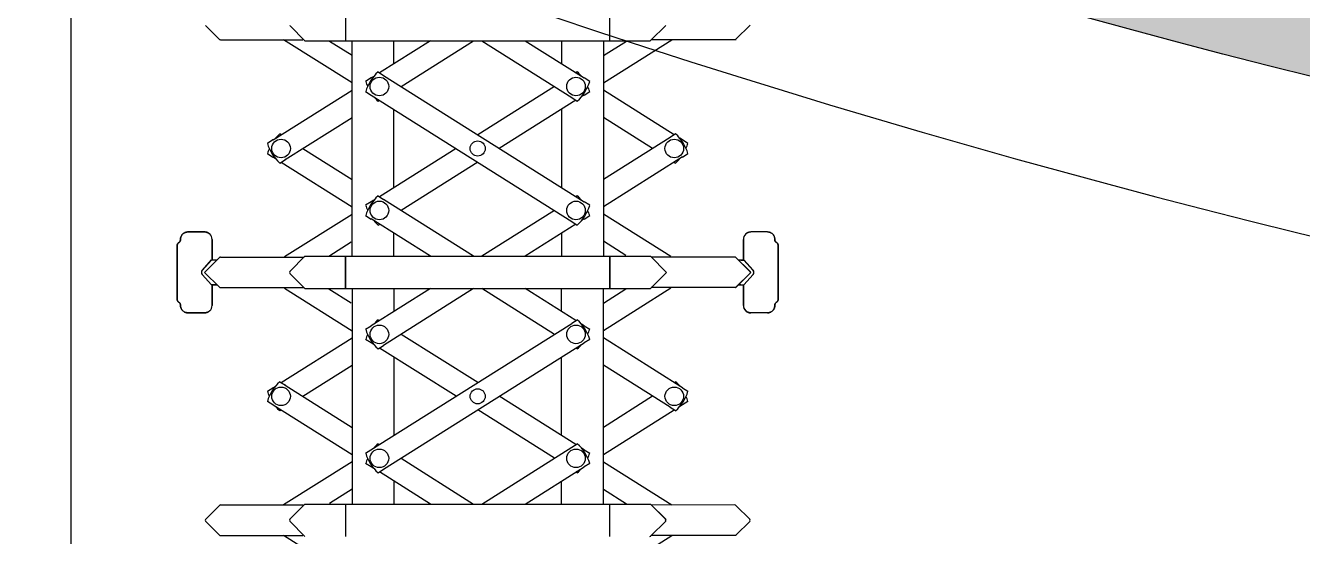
# Model space of a CAD drawing. Header units: millimetres. Extents: x 4836525 to 5356909, y -1773032 to -1295773.
# Drawn here: x 4973148 to 4974795, y -1584658 to -1583998 of the extents above; entities that cross this region are included whole.
import ezdxf

# ---------------------------------------------------------------- set-up
doc = ezdxf.new("R2010")
doc.units = ezdxf.units.MM
doc.header["$LTSCALE"] = 1000
doc.linetypes.add('HIDDEN', pattern=[9.525, 6.35, -3.175])
doc.layers.get('DEFPOINTS').update_dxf_attribs({"color": 11})
doc.layers.add('A-MCAL', color=9, linetype='Continuous', lineweight=25)
for name, color, linetype in [('PAT', 252, 'Continuous'), ('PAV', 8, 'Continuous'), ('ROAD', 3, 'Continuous'), ('ROAD_HID', 252, 'HIDDEN'), ('WIN', 8, 'Continuous')]:
    doc.layers.add(name, color=color, linetype=linetype)

# ---------------------------------------------------------------- blocks, each defined once
blk = doc.blocks.new('zw$960B')
at = {"layer": 'WIN', "color": 253, "linetype": 'Continuous'}
for p, q in [((-170.4, -9276.2), (-170.4, -9318)), ((170.7, -9318), (170.7, -9276.2)), ((-333.1, -9316.2), (-351.2, -9298.1)), ((-222.9, -9318), (-242, -9298.8)), ((223.5, -9317.4), (242.6, -9298.3)), ((351.4, -9298), (333.3, -9316.1)), ((-333.1, -9316.2), (-333.1, -9316.2)), ((-331.8, -9316.7), (-225.6, -9316.7)), ((-161.9, -9372.4), (-250.2, -9316.7)), ((-222.9, -9318), (222.1, -9318)), ((-162, -9337.1), (-191.2, -9318.8)), ((-161.9, -9596), (-161.9, -9318)), ((-60.9, -9318), (-126.6, -9359.3)), ((-108, -9347.6), (-108, -9318)), ((-98.8, -9377), (-5.1, -9318)), ((5.3, -9318), (121.5, -9391.2)), ((61.2, -9318), (137.4, -9366)), ((108.2, -9318), (108.2, -9347.6)), ((162.2, -9372.4), (250.4, -9316.7)), ((162.2, -9318), (162.2, -9596)), ((162.2, -9337.2), (192.2, -9318.3)), ((255.9, -9316.7), (224.1, -9316.7)), ((285.6, -9316.7), (255.9, -9316.7)), ((332.1, -9316.7), (285.6, -9316.7)), ((333.3, -9316.2), (333.3, -9316.1)), ((-137.2, -9365.9), (-144.4, -9370.5)), ((-133.8, -9363.9), (-137.2, -9366)), ((-137.2, -9366), (-137.2, -9365.9)), ((-128.4, -9358.2), (-121.2, -9362.7)), ((-121.2, -9362.7), (-121.3, -9362.8)), ((-121.3, -9362.8), (137.4, -9525.9)), ((128.6, -9358.2), (126.8, -9359.3)), ((127.9, -9359.8), (128.1, -9360.2)), ((137.4, -9366), (137.4, -9365.9)), ((144.6, -9370.5), (137.4, -9365.9)), ((-263.9, -9446), (-161.9, -9381.6)), ((-144.4, -9383.6), (-137.2, -9388.1)), ((-137.2, -9388), (-137.2, -9388.1)), ((-137.2, -9388), (121.5, -9551.1)), ((99, -9377), (0.1, -9439.4)), ((137.4, -9388), (134, -9390.1)), ((137.4, -9388.1), (144.6, -9383.6)), ((137.4, -9388), (137.4, -9388.1)), ((253.6, -9439.3), (162.2, -9381.6)), ((-128.4, -9395.8), (-126.6, -9394.7)), ((126.8, -9394.7), (28, -9457)), ((121.5, -9391.3), (121.5, -9391.2)), ((121.5, -9391.3), (128.6, -9395.8)), ((-248.1, -9471.1), (-161.9, -9416.8)), ((-108, -9507.5), (-108, -9406.4)), ((108.2, -9406.4), (108.2, -9507.5)), ((225.8, -9457), (162.2, -9416.8)), ((-253.4, -9439.3), (-255.2, -9438.1)), ((255.4, -9438.1), (248.3, -9442.7)), ((-264, -9445.9), (-271.2, -9450.4)), ((-263.9, -9446), (-264, -9445.9)), ((248.3, -9442.8), (162.2, -9497.1)), ((248.3, -9442.8), (248.3, -9442.7)), ((264.2, -9446), (260.8, -9443.8)), ((264.2, -9446), (264.2, -9445.9)), ((271.4, -9450.4), (264.2, -9445.9)), ((-271.2, -9463.5), (-264, -9468)), ((-263.9, -9467.9), (-264, -9468)), ((-263.9, -9467.9), (-260.6, -9470.1)), ((-255.2, -9475.8), (-248, -9471.2)), ((-248, -9471.2), (-248.1, -9471.1)), ((-225.6, -9457), (-162, -9497)), ((-27.8, -9457), (-126.6, -9519.2)), ((264.2, -9467.9), (162.2, -9532.3)), ((264.2, -9468), (271.4, -9463.5)), ((264.2, -9468), (264.2, -9467.9)), ((-253.4, -9474.6), (-162, -9532.2)), ((0.1, -9474.6), (-98.8, -9536.9)), ((253.6, -9474.6), (255.4, -9475.8)), ((-128.4, -9518.1), (-121.2, -9522.6)), ((128.6, -9518.1), (126.8, -9519.2)), ((-137.2, -9525.8), (-144.4, -9530.3)), ((-133.8, -9523.8), (-137.2, -9525.9)), ((-137.2, -9525.9), (-137.2, -9525.8)), ((-121.2, -9522.6), (-121.3, -9522.7)), ((-5.1, -9596), (-121.3, -9522.7)), ((99, -9536.9), (5.3, -9596)), ((137.4, -9525.9), (137.4, -9525.8)), ((144.6, -9530.3), (137.4, -9525.8)), ((-248.9, -9596.4), (-161.9, -9541.5)), ((-144.4, -9543.4), (-137.2, -9548)), ((-60.9, -9596), (-137.2, -9547.9)), ((-137.2, -9547.9), (-137.2, -9548)), ((121.5, -9551.2), (128.6, -9555.7)), ((137.4, -9547.9), (134, -9550)), ((137.4, -9548), (144.6, -9543.4)), ((137.4, -9548), (137.4, -9547.9)), ((249.2, -9596.4), (162.2, -9541.5)), ((-352.1, -9564.7), (-373.8, -9564.7)), ((-373.8, -9564.7), (-352.1, -9564.7)), ((-345.6, -9567.3), (-345.6, -9567.3)), ((-128.4, -9555.7), (-126.6, -9554.6)), ((-127.9, -9553.7), (-127.7, -9554.1)), ((-108, -9596), (-108, -9566.3)), ((126.8, -9554.6), (61.2, -9596)), ((108.2, -9566.3), (108.2, -9596)), ((345.8, -9567.2), (345.8, -9567.2)), ((373.9, -9564.6), (352.3, -9564.6)), ((374, -9564.8), (352.4, -9564.7)), ((-387.6, -9651.1), (-387.6, -9582.5)), ((-387.6, -9592.6), (-387.6, -9582.5)), ((-387.6, -9582.6), (-387.6, -9651.1)), ((-387.6, -9585.3), (-387.6, -9641.1)), ((-342.6, -9574.2), (-342.6, -9600.9)), ((-342.6, -9600.8), (-342.6, -9574.2)), ((-192, -9595.7), (-163, -9577.4)), ((191.4, -9595.2), (162.2, -9576.7)), ((342.8, -9574.1), (342.8, -9600.8)), ((342.8, -9600.9), (342.9, -9574.2)), ((383.5, -9576.4), (383.5, -9574.5)), ((387.8, -9582.4), (387.8, -9651)), ((387.8, -9651.2), (387.8, -9582.7)), ((-387.6, -9648.4), (-387.6, -9592.6)), ((-355.2, -9614.2), (-343.3, -9600.8)), ((-343.3, -9600.9), (-355.2, -9614.2)), ((-333.1, -9597.7), (-352.2, -9616.8)), ((-352.2, -9616.8), (-333.1, -9597.7)), ((-343.3, -9600.8), (-336.3, -9600.8)), ((-336.3, -9600.9), (-343.3, -9600.9)), ((-333.1, -9597.7), (-333.1, -9597.7)), ((-333.1, -9597.7), (-333.1, -9597.7)), ((-331.8, -9597.2), (-224.1, -9597.2)), ((-331.8, -9597.2), (-223.9, -9597.2)), ((-222.7, -9596), (-242.3, -9615.6)), ((-222.9, -9596), (-242, -9615.1)), ((-222.9, -9596), (222.9, -9596)), ((-222.7, -9596), (222.9, -9596)), ((-170.4, -9637.7), (-170.4, -9596)), ((-170.4, -9596), (-170.4, -9637.7)), ((170.7, -9596), (170.7, -9637.7)), ((170.7, -9637.7), (170.7, -9596)), ((222.9, -9596), (243.8, -9616.8)), ((222.9, -9596), (243.8, -9616.8)), ((332.8, -9597.2), (224.1, -9597.2)), ((332.8, -9597.1), (257.2, -9597.2)), ((332.8, -9597.1), (351.4, -9615.7)), ((332.8, -9597.2), (352.5, -9616.9)), ((336.5, -9600.8), (339.5, -9600.8)), ((339.5, -9600.9), (336.5, -9600.9)), ((339.5, -9600.8), (343.5, -9600.8)), ((339.5, -9600.9), (343.5, -9600.9)), ((343.5, -9600.8), (355.4, -9614.1)), ((355.4, -9614.3), (343.5, -9600.9)), ((-355.2, -9619.5), (-343.3, -9632.8)), ((-343.3, -9632.8), (-355.2, -9619.5)), ((-352.2, -9616.8), (-333.1, -9636)), ((-333.1, -9636), (-352.2, -9616.8)), ((-222.7, -9637.7), (-242.3, -9618.1)), ((-222.9, -9637.7), (-242, -9618.6)), ((222.9, -9637.7), (243.8, -9616.8)), ((222.9, -9637.7), (243.8, -9616.8)), ((332.8, -9636.4), (352.5, -9616.8)), ((332.8, -9636.6), (351.4, -9618)), ((355.4, -9619.4), (343.5, -9632.8)), ((351.4, -9615.7), (351.4, -9615.7)), ((352.5, -9616.8), (351.4, -9615.7)), ((352.5, -9616.9), (351.4, -9618)), ((351.4, -9618), (351.4, -9618)), ((-343.3, -9632.8), (-336.3, -9632.8)), ((-336.3, -9632.8), (-343.3, -9632.8)), ((-342.6, -9632.8), (-342.6, -9659.5)), ((-342.6, -9659.5), (-342.6, -9632.8)), ((-333.1, -9636), (-333.1, -9636)), ((-333.1, -9636), (-333.1, -9636)), ((339.5, -9632.8), (336.5, -9632.8)), ((336.5, -9632.9), (339.5, -9632.9)), ((339.5, -9632.8), (343.5, -9632.8)), ((339.5, -9632.9), (343.5, -9632.9)), ((342.8, -9632.8), (342.9, -9659.4)), ((342.8, -9659.6), (342.8, -9632.9)), ((343.5, -9632.9), (355.4, -9619.6)), ((-387.6, -9641.1), (-387.6, -9651.1)), ((-331.8, -9636.5), (-223.9, -9636.5)), ((-331.8, -9636.5), (-224.1, -9636.5)), ((-291.9, -9636.5), (-291.5, -9636.8)), ((-248.9, -9637.3), (-161.9, -9692.2)), ((-227.3, -9636.5), (-225, -9636.5)), ((-222.9, -9637.7), (222.9, -9637.7)), ((-222.7, -9637.7), (222.9, -9637.7)), ((-192, -9638), (-163, -9656.3)), ((-161.9, -9637.7), (-161.9, -9915.7)), ((-60.9, -9637.7), (-137.2, -9685.8)), ((-5.1, -9637.7), (-121.3, -9711)), ((-108, -9637.7), (-108, -9667.4)), ((99, -9696.8), (5.3, -9637.7)), ((126.8, -9679.1), (61.2, -9637.7)), ((108.2, -9667.4), (108.2, -9637.7)), ((249.2, -9637.3), (162.2, -9692.2)), ((162.2, -9915.7), (162.2, -9637.7)), ((191.4, -9638.5), (162.2, -9657)), ((228.7, -9636.5), (224.1, -9636.5)), ((255.9, -9636.5), (224.1, -9636.5)), ((257.2, -9636.5), (225.8, -9636.5)), ((332.8, -9636.4), (255.9, -9636.5)), ((332.8, -9636.6), (257.2, -9636.5)), ((-345.6, -9666.4), (-345.6, -9666.4)), ((345.8, -9666.5), (345.8, -9666.5)), ((374, -9668.9), (352.4, -9668.9)), ((383.5, -9657.3), (383.5, -9659.2)), ((-373.8, -9669), (-352.1, -9669)), ((-352.1, -9669), (-373.8, -9669)), ((-144.4, -9850.2), (121.5, -9682.6)), ((-128.4, -9678), (-126.6, -9679.1)), ((-127.9, -9679.9), (-127.7, -9679.6)), ((121.5, -9682.5), (128.6, -9678)), ((137.4, -9685.8), (134, -9683.7)), ((373.9, -9669.1), (352.3, -9669.1)), ((-253.4, -9759.1), (-162, -9701.4)), ((-144.4, -9690.2), (-137.2, -9685.7)), ((-137.2, -9685.8), (-137.2, -9685.7)), ((0.1, -9759.1), (-98.8, -9696.8)), ((137.4, -9685.7), (144.6, -9690.2)), ((137.4, -9685.7), (137.4, -9685.8)), ((264.2, -9765.7), (162.2, -9701.4)), ((-137.2, -9707.9), (-144.4, -9703.3)), ((-133.8, -9709.9), (-137.2, -9707.8)), ((-137.2, -9707.8), (-137.2, -9707.9)), ((-128.4, -9715.6), (-121.2, -9711.1)), ((-27.8, -9776.7), (-126.6, -9714.4)), ((-121.3, -9870.9), (137.4, -9707.8)), ((-121.2, -9711.1), (-121.3, -9711)), ((128.6, -9715.6), (126.8, -9714.4)), ((144.6, -9703.3), (137.4, -9707.9)), ((137.4, -9707.8), (137.4, -9707.9)), ((-108, -9726.2), (-108, -9827.3)), ((108.2, -9827.3), (108.2, -9726.2)), ((-225.6, -9776.7), (-162, -9736.6)), ((248.3, -9790.9), (162.2, -9736.6)), ((-271.2, -9770.2), (-264, -9765.6)), ((-263.9, -9765.7), (-264, -9765.6)), ((-263.9, -9765.7), (-260.6, -9763.6)), ((-255.2, -9757.9), (-248, -9762.4)), ((-248, -9762.4), (-248.1, -9762.5)), ((-248.1, -9762.5), (-161.9, -9816.8)), ((253.6, -9759.1), (255.4, -9757.9)), ((264.2, -9765.6), (271.4, -9770.2)), ((264.2, -9765.6), (264.2, -9765.7)), ((-264, -9787.8), (-271.2, -9783.3)), ((126.8, -9839), (28, -9776.7)), ((225.8, -9776.7), (162.2, -9816.8)), ((271.4, -9783.3), (264.2, -9787.8)), ((-263.9, -9787.7), (-264, -9787.8)), ((-263.9, -9787.7), (-161.9, -9852)), ((-253.4, -9794.4), (-255.2, -9795.5)), ((99, -9856.7), (0.1, -9794.3)), ((253.6, -9794.4), (162.2, -9852.1)), ((248.3, -9790.9), (248.3, -9791)), ((255.4, -9795.5), (248.3, -9791)), ((264.2, -9787.7), (260.8, -9789.8)), ((264.2, -9787.7), (264.2, -9787.8)), ((-128.4, -9837.9), (-126.6, -9839)), ((5.3, -9915.7), (121.5, -9842.5)), ((121.5, -9842.4), (128.6, -9837.9)), ((121.5, -9842.4), (121.5, -9842.5)), ((137.4, -9845.7), (134, -9843.5)), ((137.4, -9845.6), (144.6, -9850.1)), ((137.4, -9845.7), (137.4, -9845.6)), ((-161.9, -9861.3), (-250.2, -9916.9)), ((-137.2, -9867.7), (-144.4, -9863.2)), ((-98.8, -9856.7), (-5.1, -9915.7)), ((144.6, -9863.2), (137.4, -9867.7)), ((162.2, -9861.3), (250.4, -9916.9)), ((-133.8, -9869.8), (-137.2, -9867.7)), ((-137.2, -9867.7), (-137.2, -9867.7)), ((-128.4, -9875.5), (-121.2, -9870.9)), ((-60.9, -9915.7), (-126.6, -9874.3)), ((-121.2, -9870.9), (-121.3, -9870.9)), ((61.2, -9915.7), (137.4, -9867.7)), ((128.6, -9875.5), (126.8, -9874.3)), ((127.9, -9873.8), (128.1, -9873.5)), ((137.4, -9867.7), (137.4, -9867.7)), ((-162, -9896.5), (-191.2, -9914.9)), ((-108, -9886.1), (-108, -9915.7)), ((108.2, -9915.7), (108.2, -9886.1)), ((162.2, -9896.5), (192.2, -9915.4)), ((-222.7, -9915.7), (-242.3, -9935.4)), ((-222.7, -9915.7), (222.9, -9915.7)), ((-170.4, -9915.7), (-170.4, -9957.5)), ((170.7, -9957.5), (170.7, -9915.7)), ((222.9, -9915.7), (242.6, -9935.4)), ((222.9, -9915.7), (242, -9934.8)), ((-351.2, -9935.5), (-333.1, -9917.5)), ((-333.1, -9917.5), (-333.1, -9917.5)), ((-331.8, -9916.9), (-225.1, -9916.9)), ((-317.1, -9916.8), (-317.1, -9916.9)), ((-227.3, -9916.9), (-225, -9916.9)), ((332, -9916.9), (224.2, -9917)), ((333.3, -9917.4), (333.3, -9917.4)), ((333.3, -9917.4), (351.4, -9935.5)), ((-351.2, -9935.5), (-351.2, -9935.5)), ((-333.1, -9955.8), (-351.2, -9937.7)), ((-351.2, -9937.7), (-351.2, -9937.7)), ((-222.9, -9957.5), (-242, -9938.4)), ((223.5, -9956.9), (242.6, -9937.8)), ((351.4, -9937.6), (333.3, -9955.7)), ((351.4, -9935.5), (351.4, -9935.5)), ((351.4, -9937.6), (351.4, -9937.6)), ((-333.1, -9955.8), (-333.1, -9955.8)), ((-331.8, -9956.3), (-225.6, -9956.3)), ((-161.9, -10011.9), (-250.2, -9956.3)), ((162.2, -10011.9), (250.4, -9956.3)), ((255.9, -9956.3), (224.1, -9956.3)), ((285.6, -9956.2), (255.9, -9956.3)), ((332.1, -9956.2), (285.6, -9956.2)), ((333.3, -9955.7), (333.3, -9955.7))]:
    blk.add_line(p, q, dxfattribs=at)
for points in [[(387.8, -9641.2), (387.8, -9583.8), (387.8, -9582.7)], [(387.8, -9592.5), (387.8, -9649.9), (387.8, -9651)]]:
    blk.add_lwpolyline(points, dxfattribs=at)
for centre, radius in [((-126.7, -9377), 12), ((126.9, -9377), 12), ((-253.5, -9457), 12), ((0.1, -9457), 9.74), ((253.7, -9457), 12), ((-126.7, -9536.9), 12), ((126.9, -9536.9), 12), ((-126.7, -9696.8), 12), ((126.9, -9696.8), 12), ((-253.5, -9776.7), 12), ((0.1, -9776.7), 9.74), ((253.7, -9776.7), 12), ((-126.7, -9856.7), 12), ((126.9, -9856.7), 12)]:
    blk.add_circle(centre, radius, dxfattribs=at)
for centre, radius, start, end in [((-240.5, -9297.3), 2.15, 209.9927, 224.989), ((-331.8, -9314.9), 1.8, 224.9835, 270), ((222.1, -9316.1), 1.9, 270, 315.0032), ((332.1, -9314.9), 1.8, 270.0488, 315.0653), ((-89.7, -9400.3), 57.2, 132.5798, 162.9584), ((-89.7, -9353.7), 57.2, 197.0417, 204.0583), ((89.9, -9400.3), 57.2, 39.5715, 47.4203), ((89.9, -9353.7), 57.2, 312.5798, 342.9584), ((89.9, -9400.3), 57.2, 17.0417, 24.0583), ((-89.7, -9353.7), 57.2, 219.5715, 227.4202), ((-216.5, -9480.3), 57.2, 132.5797, 140.4285), ((216.7, -9480.3), 57.2, 17.0417, 47.4203), ((-216.5, -9433.6), 57.2, 197.0416, 227.4202), ((216.7, -9433.6), 57.2, 335.9417, 342.9584), ((-216.5, -9480.3), 57.2, 155.9417, 162.9583), ((216.7, -9433.6), 57.2, 312.5798, 320.4285), ((-89.7, -9560.2), 57.2, 132.5797, 162.9583), ((89.9, -9560.2), 57.2, 39.5715, 47.4203), ((-89.7, -9513.6), 57.2, 197.0417, 204.0583), ((89.9, -9513.6), 57.2, 312.5798, 342.9584), ((89.9, -9560.2), 57.2, 17.0417, 24.0583), ((-89.7, -9513.6), 57.2, 219.5715, 227.4203), ((-352.1, -9574.2), 9.49, 0, 46.8264), ((-352.1, -9574.2), 9.49, 0, 46.8264), ((352.3, -9574.1), 9.49, 133.2389, 180.0653), ((352.4, -9574.2), 9.49, 133.1082, 179.9347), ((-331.8, -9599), 1.8, 90, 135.0165), ((-331.8, -9599), 1.8, 90, 135.0165), ((-352.3, -9616.8), 4, 138.2112, 221.7888), ((-352.3, -9616.8), 4, 138.2112, 221.7888), ((-241.1, -9616.8), 1.75, 135.0032, 224.9968), ((-241.1, -9616.8), 1.75, 135.0032, 224.9968), ((-240.5, -9616.6), 2.15, 135.011, 150.0073), ((-240.5, -9617.1), 2.15, 209.9927, 224.989), ((352.5, -9616.8), 4, 318.2766, 41.8541), ((352.5, -9616.9), 4, 318.1459, 41.7234), ((-331.8, -9634.7), 1.8, 224.9835, 270), ((-331.8, -9634.7), 1.8, 224.9835, 270), ((-352.1, -9659.5), 9.49, 313.1736, 0), ((-352.1, -9659.5), 9.49, 313.1736, 0), ((352.3, -9659.6), 9.49, 179.9347, 226.7611), ((352.4, -9659.4), 9.49, 180.0653, 226.8918), ((-89.7, -9720.1), 57.2, 132.5797, 140.4285), ((89.9, -9720.1), 57.2, 17.0416, 47.4202), ((-89.7, -9673.5), 57.2, 197.0417, 227.4203), ((-89.7, -9720.1), 57.2, 155.9417, 162.9583), ((89.9, -9673.5), 57.2, 335.9417, 342.9583), ((89.9, -9673.5), 57.2, 312.5797, 320.4285), ((-216.5, -9800), 57.2, 132.5798, 162.9584), ((216.7, -9800), 57.2, 39.5715, 47.4202), ((-216.5, -9753.4), 57.2, 197.0417, 204.0583), ((216.7, -9753.4), 57.2, 312.5797, 342.9583), ((216.7, -9800), 57.2, 17.0416, 24.0583), ((-216.5, -9753.4), 57.2, 219.5715, 227.4203), ((-89.7, -9880), 57.2, 132.5798, 140.4285), ((89.9, -9880), 57.2, 17.0416, 47.4202), ((89.9, -9833.4), 57.2, 335.9417, 342.9583), ((-89.7, -9833.4), 57.2, 197.1453, 227.4202), ((-89.7, -9880), 57.2, 155.9417, 162.9583), ((89.9, -9833.4), 57.2, 312.5797, 320.4285), ((-331.8, -9918.7), 1.8, 90, 135.0165), ((332, -9918.7), 1.8, 45.0323, 90.0488), ((-350.1, -9936.6), 1.5, 135.0165, 224.9835), ((-241.1, -9936.6), 1.75, 135.0032, 224.9968), ((-240.5, -9936.9), 2.15, 209.9927, 224.989), ((241.3, -9936.6), 1.75, 315.0032, 44.9968), ((350.3, -9936.5), 1.5, 315.0653, 45.0323), ((-331.8, -9954.5), 1.8, 224.9835, 270), ((222.1, -9955.6), 1.9, 270, 315.0032), ((332.1, -9954.4), 1.8, 270.0488, 315.0653)]:
    blk.add_arc(centre, radius, start, end, dxfattribs=at)
for points, knots in [([(-373.8, -9564.7), (-374.2, -9564.7), (-375, -9564.7), (-376.3, -9565), (-377.5, -9565.4), (-378.6, -9566), (-379.6, -9566.7), (-380.6, -9567.5), (-381.4, -9568.5), (-382, -9569.5), (-382.6, -9570.7), (-383, -9571.9), (-383.2, -9573.1), (-383.2, -9574), (-383.2, -9574.4)], [0, 0, 0, 0, 1.284227, 2.567283, 3.839711, 5.094273, 6.332325, 7.565788, 8.806593, 10.051096, 11.29688, 12.550345, 13.820032, 15.114652, 15.114652, 15.114652, 15.114652]), ([(-383.2, -9574.4), (-383.2, -9574), (-383.2, -9573.1), (-383, -9571.8), (-382.6, -9570.6), (-382, -9569.5), (-381.4, -9568.5), (-380.5, -9567.5), (-379.6, -9566.7), (-378.6, -9566), (-377.5, -9565.4), (-376.3, -9565), (-375, -9564.7), (-374.2, -9564.7), (-373.8, -9564.7)], [0, 0, 0, 0, 1.299775, 2.575203, 3.834122, 5.083953, 6.330794, 7.57346, 8.810237, 10.049552, 11.299818, 12.563304, 13.836759, 15.114681, 15.114681, 15.114681, 15.114681]), ([(-345.6, -9567.3), (-345.8, -9567.1), (-346.1, -9566.9), (-346.6, -9566.5), (-347.1, -9566.1), (-347.6, -9565.8), (-348.2, -9565.5), (-348.8, -9565.3), (-349.5, -9565.1), (-350.2, -9564.9), (-351.1, -9564.7), (-351.8, -9564.7), (-352.1, -9564.7)], [0, 0, 0, 0, 0.606244, 1.218539, 1.833552, 2.449232, 3.073026, 3.728364, 4.438849, 5.228919, 6.128983, 7.16034, 7.16034, 7.16034, 7.16034]), ([(-352.1, -9564.7), (-351.8, -9564.7), (-351.2, -9564.7), (-350.3, -9564.8), (-349.5, -9565), (-348.8, -9565.3), (-348.2, -9565.5), (-347.6, -9565.8), (-347.1, -9566.1), (-346.6, -9566.5), (-346.1, -9566.8), (-345.8, -9567.1), (-345.6, -9567.3)], [0, 0, 0, 0, 1.010436, 1.899943, 2.687377, 3.400773, 4.062147, 4.692805, 5.31365, 5.932618, 6.548969, 7.160367, 7.160367, 7.160367, 7.160367]), ([(345.8, -9567.2), (345.9, -9567.1), (346.2, -9566.8), (346.7, -9566.4), (347.2, -9566.1), (347.7, -9565.8), (348.3, -9565.5), (348.9, -9565.2), (349.6, -9565), (350.4, -9564.8), (351.3, -9564.6), (351.9, -9564.6), (352.3, -9564.6)], [0, 0, 0, 0, 0.606235, 1.218522, 1.833527, 2.449202, 3.072991, 3.728324, 4.438806, 5.228874, 6.128937, 7.160293, 7.160293, 7.160293, 7.160293]), ([(352.4, -9564.7), (352, -9564.8), (351.4, -9564.8), (350.5, -9564.9), (349.8, -9565.1), (349.1, -9565.3), (348.5, -9565.6), (347.9, -9565.9), (347.3, -9566.2), (346.8, -9566.5), (346.3, -9566.9), (346, -9567.2), (345.9, -9567.3)], [0, 0, 0, 0, 1.010436, 1.899942, 2.687377, 3.400773, 4.062148, 4.692808, 5.313655, 5.932627, 6.548982, 7.160385, 7.160385, 7.160385, 7.160385]), ([(373.9, -9564.6), (374.3, -9564.6), (375.2, -9564.6), (376.4, -9564.9), (377.6, -9565.3), (378.8, -9565.9), (379.8, -9566.6), (380.7, -9567.4), (381.5, -9568.4), (382.2, -9569.4), (382.7, -9570.6), (383.1, -9571.8), (383.3, -9573), (383.4, -9573.9), (383.4, -9574.3)], [0, 0, 0, 0, 1.284228, 2.567283, 3.83971, 5.094268, 6.332313, 7.565766, 8.806556, 10.051039, 11.2968, 12.550239, 13.819897, 15.114487, 15.114487, 15.114487, 15.114487]), ([(383.5, -9574.5), (383.5, -9574.1), (383.4, -9573.2), (383.2, -9572), (382.8, -9570.8), (382.3, -9569.6), (381.6, -9568.6), (380.8, -9567.6), (379.9, -9566.8), (378.8, -9566.1), (377.7, -9565.5), (376.5, -9565.1), (375.3, -9564.8), (374.4, -9564.8), (374, -9564.8)], [0, 0, 0, 0, 1.299807, 2.575266, 3.834215, 5.084076, 6.330943, 7.573631, 8.810427, 10.049756, 11.300033, 12.563525, 13.836983, 15.114905, 15.114905, 15.114905, 15.114905]), ([(-385.4, -9578.3), (-385.6, -9578.5), (-385.9, -9578.7), (-386.4, -9579.1), (-386.7, -9579.6), (-387.1, -9580.2), (-387.3, -9580.7), (-387.5, -9581.3), (-387.6, -9581.9), (-387.6, -9582.3), (-387.6, -9582.6)], [0, 0, 0, 0, 0.628768, 1.253672, 1.872327, 2.484491, 3.092275, 3.702397, 4.322611, 4.960843, 4.960843, 4.960843, 4.960843]), ([(-387.6, -9582.5), (-387.6, -9582.3), (-387.6, -9581.9), (-387.5, -9581.3), (-387.3, -9580.7), (-387, -9580.1), (-386.7, -9579.6), (-386.3, -9579.1), (-385.9, -9578.7), (-385.6, -9578.5), (-385.4, -9578.3)], [0, 0, 0, 0, 0.6425, 1.269109, 1.885108, 2.495581, 3.105396, 3.718015, 4.336238, 4.960842, 4.960842, 4.960842, 4.960842]), ([(-383.2, -9574.4), (-383.3, -9574.6), (-383.3, -9575), (-383.4, -9575.6), (-383.6, -9576.1), (-383.8, -9576.7), (-384.1, -9577.2), (-384.5, -9577.6), (-384.9, -9578), (-385.2, -9578.2), (-385.4, -9578.3)], [0, 0, 0, 0, 0.591563, 1.175896, 1.755623, 2.333449, 2.912061, 3.493978, 4.081977, 4.676737, 4.676737, 4.676737, 4.676737]), ([(-385.4, -9578.3), (-385.2, -9578.2), (-384.9, -9578), (-384.5, -9577.6), (-384.1, -9577.1), (-383.8, -9576.6), (-383.6, -9576.1), (-383.4, -9575.6), (-383.3, -9575), (-383.3, -9574.6), (-383.2, -9574.4)], [0, 0, 0, 0, 0.598699, 1.193051, 1.780715, 2.361587, 2.936813, 3.510863, 4.089097, 4.676714, 4.676714, 4.676714, 4.676714]), ([(383.4, -9574.3), (383.4, -9574.5), (383.4, -9574.9), (383.5, -9575.5), (383.7, -9576), (383.9, -9576.5), (384.3, -9577), (384.6, -9577.5), (385, -9577.9), (385.4, -9578.1), (385.5, -9578.2)], [0, 0, 0, 0, 0.591549, 1.175869, 1.755585, 2.333401, 2.912005, 3.493916, 4.08191, 4.676667, 4.676667, 4.676667, 4.676667]), ([(385.6, -9578.5), (385.5, -9578.3), (385.1, -9578.1), (384.7, -9577.7), (384.3, -9577.2), (384, -9576.7), (383.8, -9576.2), (383.6, -9575.7), (383.5, -9575.1), (383.5, -9574.7), (383.5, -9574.5)], [0, 0, 0, 0, 0.598705, 1.193065, 1.780739, 2.361622, 2.93686, 3.510923, 4.089171, 4.676802, 4.676802, 4.676802, 4.676802]), ([(385.5, -9578.2), (385.7, -9578.4), (386.1, -9578.6), (386.5, -9579), (386.9, -9579.5), (387.2, -9580), (387.5, -9580.6), (387.6, -9581.2), (387.7, -9581.8), (387.8, -9582.2), (387.8, -9582.4)], [0, 0, 0, 0, 0.628765, 1.253664, 1.872312, 2.484467, 3.092242, 3.702352, 4.322554, 4.960773, 4.960773, 4.960773, 4.960773]), ([(387.8, -9582.7), (387.8, -9582.4), (387.8, -9582), (387.7, -9581.4), (387.5, -9580.8), (387.3, -9580.2), (387, -9579.7), (386.6, -9579.2), (386.1, -9578.8), (385.8, -9578.6), (385.6, -9578.5)], [0, 0, 0, 0, 0.642513, 1.269136, 1.885148, 2.495633, 3.105459, 3.718088, 4.336319, 4.96093, 4.96093, 4.96093, 4.96093]), ([(-387.6, -9651.1), (-387.6, -9651.3), (-387.6, -9651.8), (-387.5, -9652.4), (-387.3, -9653), (-387, -9653.5), (-386.7, -9654.1), (-386.3, -9654.6), (-385.9, -9655), (-385.6, -9655.2), (-385.4, -9655.3)], [0, 0, 0, 0, 0.6425, 1.269109, 1.885108, 2.495581, 3.105396, 3.718015, 4.336238, 4.960842, 4.960842, 4.960842, 4.960842]), ([(-385.4, -9655.3), (-385.6, -9655.2), (-385.9, -9655), (-386.4, -9654.5), (-386.7, -9654), (-387.1, -9653.5), (-387.3, -9653), (-387.5, -9652.4), (-387.6, -9651.8), (-387.6, -9651.3), (-387.6, -9651.1)], [0, 0, 0, 0, 0.628768, 1.253672, 1.872327, 2.484491, 3.092275, 3.702397, 4.322611, 4.960843, 4.960843, 4.960843, 4.960843]), ([(385.5, -9655.4), (385.7, -9655.3), (386.1, -9655.1), (386.5, -9654.6), (386.9, -9654.2), (387.2, -9653.6), (387.5, -9653.1), (387.6, -9652.5), (387.7, -9651.9), (387.8, -9651.5), (387.8, -9651.2)], [0, 0, 0, 0, 0.628765, 1.253664, 1.872312, 2.484467, 3.092242, 3.702352, 4.322554, 4.960773, 4.960773, 4.960773, 4.960773]), ([(387.8, -9651), (387.8, -9651.2), (387.8, -9651.7), (387.7, -9652.3), (387.5, -9652.9), (387.3, -9653.4), (387, -9654), (386.6, -9654.4), (386.1, -9654.9), (385.8, -9655.1), (385.6, -9655.2)], [0, 0, 0, 0, 0.642513, 1.269136, 1.885148, 2.495633, 3.105459, 3.718088, 4.336319, 4.96093, 4.96093, 4.96093, 4.96093]), ([(-385.4, -9655.3), (-385.2, -9655.4), (-384.9, -9655.7), (-384.5, -9656.1), (-384.1, -9656.5), (-383.8, -9657), (-383.6, -9657.6), (-383.4, -9658.1), (-383.3, -9658.7), (-383.3, -9659.1), (-383.2, -9659.3)], [0, 0, 0, 0, 0.598699, 1.193051, 1.780715, 2.361587, 2.936813, 3.510863, 4.089097, 4.676714, 4.676714, 4.676714, 4.676714]), ([(-383.2, -9659.3), (-383.3, -9659.1), (-383.3, -9658.7), (-383.4, -9658.1), (-383.6, -9657.5), (-383.8, -9657), (-384.1, -9656.5), (-384.5, -9656.1), (-384.9, -9655.7), (-385.2, -9655.4), (-385.4, -9655.3)], [0, 0, 0, 0, 0.591563, 1.175896, 1.755623, 2.333449, 2.912061, 3.493978, 4.081977, 4.676737, 4.676737, 4.676737, 4.676737]), ([(-383.2, -9659.3), (-383.2, -9659.7), (-383.2, -9660.6), (-383, -9661.8), (-382.6, -9663), (-382, -9664.2), (-381.4, -9665.2), (-380.5, -9666.2), (-379.6, -9667), (-378.6, -9667.7), (-377.5, -9668.3), (-376.3, -9668.7), (-375, -9669), (-374.2, -9669), (-373.8, -9669)], [0, 0, 0, 0, 1.299775, 2.575203, 3.834122, 5.083953, 6.330794, 7.57346, 8.810237, 10.049552, 11.299818, 12.563304, 13.836759, 15.114681, 15.114681, 15.114681, 15.114681]), ([(-373.8, -9669), (-374.2, -9669), (-375, -9668.9), (-376.3, -9668.7), (-377.5, -9668.3), (-378.6, -9667.7), (-379.6, -9667), (-380.6, -9666.1), (-381.4, -9665.2), (-382, -9664.1), (-382.6, -9663), (-383, -9661.8), (-383.2, -9660.6), (-383.2, -9659.7), (-383.2, -9659.3)], [0, 0, 0, 0, 1.284227, 2.567283, 3.839711, 5.094273, 6.332325, 7.565788, 8.806593, 10.051096, 11.29688, 12.550345, 13.820032, 15.114652, 15.114652, 15.114652, 15.114652]), ([(-352.1, -9669), (-351.8, -9669), (-351.2, -9669), (-350.3, -9668.8), (-349.5, -9668.6), (-348.8, -9668.4), (-348.2, -9668.2), (-347.6, -9667.9), (-347.1, -9667.6), (-346.6, -9667.2), (-346.1, -9666.8), (-345.8, -9666.6), (-345.6, -9666.4)], [0, 0, 0, 0, 1.010436, 1.899943, 2.687377, 3.400773, 4.062147, 4.692805, 5.31365, 5.932618, 6.548969, 7.160367, 7.160367, 7.160367, 7.160367]), ([(-345.6, -9666.4), (-345.8, -9666.5), (-346.1, -9666.8), (-346.6, -9667.2), (-347.1, -9667.5), (-347.6, -9667.9), (-348.2, -9668.1), (-348.8, -9668.4), (-349.5, -9668.6), (-350.2, -9668.8), (-351.1, -9669), (-351.8, -9669), (-352.1, -9669)], [0, 0, 0, 0, 0.606244, 1.218539, 1.833552, 2.449232, 3.073026, 3.728364, 4.438849, 5.228919, 6.128983, 7.16034, 7.16034, 7.16034, 7.16034]), ([(345.8, -9666.5), (345.9, -9666.6), (346.2, -9666.9), (346.7, -9667.3), (347.2, -9667.6), (347.7, -9667.9), (348.3, -9668.2), (348.9, -9668.5), (349.6, -9668.7), (350.4, -9668.9), (351.3, -9669), (351.9, -9669.1), (352.3, -9669.1)], [0, 0, 0, 0, 0.606235, 1.218522, 1.833527, 2.449202, 3.072991, 3.728324, 4.438806, 5.228874, 6.128937, 7.160293, 7.160293, 7.160293, 7.160293]), ([(352.4, -9668.9), (352, -9668.9), (351.4, -9668.9), (350.5, -9668.8), (349.8, -9668.6), (349.1, -9668.3), (348.5, -9668.1), (347.9, -9667.8), (347.3, -9667.5), (346.8, -9667.1), (346.3, -9666.8), (346, -9666.5), (345.9, -9666.4)], [0, 0, 0, 0, 1.010436, 1.899942, 2.687377, 3.400773, 4.062148, 4.692808, 5.313655, 5.932627, 6.548982, 7.160385, 7.160385, 7.160385, 7.160385]), ([(373.9, -9669.1), (374.3, -9669.1), (375.2, -9669), (376.4, -9668.8), (377.6, -9668.4), (378.8, -9667.8), (379.8, -9667.1), (380.7, -9666.2), (381.5, -9665.3), (382.2, -9664.2), (382.7, -9663.1), (383.1, -9661.9), (383.3, -9660.7), (383.4, -9659.8), (383.4, -9659.4)], [0, 0, 0, 0, 1.284228, 2.567283, 3.83971, 5.094268, 6.332313, 7.565766, 8.806556, 10.051039, 11.2968, 12.550239, 13.819897, 15.114487, 15.114487, 15.114487, 15.114487]), ([(383.5, -9659.2), (383.5, -9659.6), (383.4, -9660.5), (383.2, -9661.7), (382.8, -9662.9), (382.3, -9664.1), (381.6, -9665.1), (380.8, -9666.1), (379.9, -9666.9), (378.8, -9667.6), (377.7, -9668.2), (376.5, -9668.6), (375.3, -9668.9), (374.4, -9668.9), (374, -9668.9)], [0, 0, 0, 0, 1.299807, 2.575266, 3.834215, 5.084076, 6.330943, 7.573631, 8.810427, 10.049756, 11.300033, 12.563525, 13.836983, 15.114905, 15.114905, 15.114905, 15.114905]), ([(383.4, -9659.4), (383.4, -9659.2), (383.4, -9658.8), (383.5, -9658.2), (383.7, -9657.7), (383.9, -9657.1), (384.3, -9656.6), (384.6, -9656.2), (385, -9655.8), (385.4, -9655.6), (385.5, -9655.4)], [0, 0, 0, 0, 0.591549, 1.175869, 1.755585, 2.333401, 2.912005, 3.493916, 4.08191, 4.676667, 4.676667, 4.676667, 4.676667]), ([(385.6, -9655.2), (385.5, -9655.3), (385.1, -9655.6), (384.7, -9656), (384.3, -9656.4), (384, -9656.9), (383.8, -9657.5), (383.6, -9658), (383.5, -9658.6), (383.5, -9659), (383.5, -9659.2)], [0, 0, 0, 0, 0.598705, 1.193065, 1.780739, 2.361622, 2.93686, 3.510923, 4.089171, 4.676802, 4.676802, 4.676802, 4.676802])]:
    blk.add_open_spline(points, degree=3, knots=knots, dxfattribs=at)

msp = doc.modelspace()

# ---------------------------------------------------------------- hatches: boundary and pattern name
at = {"layer": 'PAV'}
h = msp.add_hatch(dxfattribs=at)
h.set_pattern_fill('GRASS', color=256, scale=50, style=0)
h.set_pattern_definition([(90, (5001573.5, -1429608.4), (-898.025, 898.025), [238.125, -1557.925]), (45, (5001573.5, -1429608.4), (-898.026, 898.026), [238.125, -1031.875]), (135, (5001573.5, -1429608.4), (-898.026, -898.026), [238.125, -1031.875])])
edge = h.paths.add_edge_path()
edge.add_ellipse((4977650.6, -1572611.9), major_axis=(11800, 0), ratio=1, start_angle=232.12684, end_angle=270)
edge.add_ellipse((4977650.6, -1579863.9), major_axis=(4548, 0), ratio=1, start_angle=270, end_angle=360)
edge.add_ellipse((4973398.6, -1568362.1), major_axis=(8800, 0), ratio=1, start_angle=0, end_angle=29.99286)
edge.add_ellipse((4984201.6, -1553071.5), major_axis=(-8200, 0), ratio=1, start_angle=0, end_angle=29.99286, ccw=False)
edge.add_line((4976001.6, -1553071.5), (4976001.6, -1434405.9))
edge.add_line((4976001.6, -1434405.9), (4979549.5, -1434405.4))
edge.add_line((4979549.5, -1434405.4), (4979549.5, -1426505.4))
edge.add_line((4979549.5, -1426505.4), (5001373.5, -1426505.4))
edge.add_line((5001373.5, -1426505.4), (5001373.9, -1421808.1))
edge.add_line((5001373.9, -1421808.1), (4980352.8, -1421805.4))
edge.add_line((4980352.8, -1421805.4), (4973401.5, -1428773.4))
edge.add_line((4973401.5, -1428773.4), (4973406.9, -1473633.3))
edge.add_line((4973406.9, -1473633.3), (4970404.8, -1485682.2))
edge.add_line((4970404.8, -1485682.2), (4970405.8, -1510090.1))
edge.add_line((4970405.8, -1510090.1), (4970406.4, -1581926.5))
edge.add_line((4982198.6, -1579863.9), (4982198.6, -1568362.1))
edge.add_line((4981020.2, -1563963.1), (4977099.7, -1557170.6))
h.paths.add_polyline_path([(4974306.4, -1571113.1), (4974306.4, -1581113.1), (4979556.4, -1581113.1), (4979556.4, -1571113.1)], flags=16)

# ---------------------------------------------------------------- linework, layer by layer
at = {"layer": 'DEFPOINTS'}
msp.add_lwpolyline([(5241374.3, -1596611.9), (5241387.3, -1510093.5), (5241403.9, -1429950.9), (5236078.1, -1424637.9), (5107296.2, -1424622), (4981514.4, -1424605.6), (4976201.6, -1429931.1), (4976201.6, -1473998.1), (4973204.8, -1486025.7), (4973205.8, -1510090), (4973206.5, -1596605.5), (5107290.4, -1596608.7)], dxfattribs=at)
at = {"layer": 'PAT'}
msp.add_lwpolyline([(4979549.5, -1426505.4), (4979549.5, -1434405.4), (4976001.6, -1434405.9), (4976001.6, -1553071.5, 0.131621), (4977099.7, -1557170.6), (4981020.2, -1563963.1, -0.131621), (4982198.6, -1568362.1), (4982198.6, -1579863.9, -0.414214), (4977650.6, -1584411.9, -0.166774), (4970406.4, -1581926.5), (4970405.8, -1510090.1), (4970404.8, -1485682.2), (4973406.9, -1473633.3), (4973401.5, -1428773.4), (4980352.8, -1421805.4), (5001373.9, -1421808.1), (5001373.5, -1426505.4)], format="xyb", close=True, dxfattribs=at)
at = {"layer": 'ROAD'}
msp.add_lwpolyline([(4970204.8, -1485657.7), (4970205.8, -1510090.1), (4970206.4, -1582023.8, 0.168876), (4977650.6, -1584611.9, 0.414214), (4982398.6, -1579863.9), (4982398.6, -1568362.1, 0.131621), (4981193.4, -1563863.1), (4977272.9, -1557070.7, -0.131621), (4976201.6, -1553071.5), (4976201.6, -1434605.8)], format="xyb", dxfattribs=at)
at = {"layer": 'ROAD_HID', "ltscale": 0.5}
msp.add_arc((4973898.6, -1580511.9), 12000, 270, 0, dxfattribs=at)

# ---------------------------------------------------------------- block references
at = {"layer": 'A-MCAL', "color": 8, "rotation": 360}
msp.add_blockref('zw$960B', (4973731.3, -1574700.1), dxfattribs=at)

doc.saveas('drawing.dxf')
